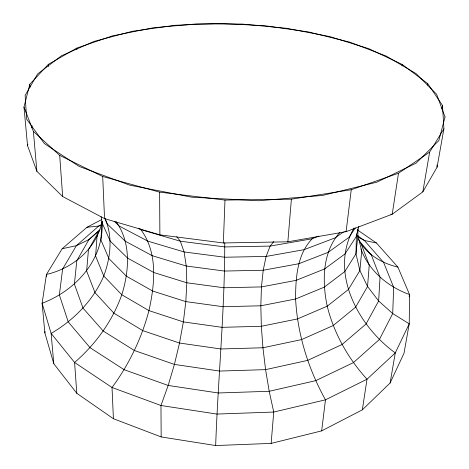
<?xml version="1.0" encoding="UTF-8"?>
<svg xmlns="http://www.w3.org/2000/svg" width="469" height="469" viewBox="0 0 469 469"><rect width="100%" height="100%" fill="white"/><g stroke="black" fill="none" stroke-linecap="round" stroke-linejoin="round"><path stroke-width="0.7" d="M101.814 219.51L86.97 227.272L62.166 248.728L46.449 274.441L42.116 303.267L44.86 332.908L53.794 363.715L76.805 393.309L113.41 418.723L161.166 436.938L215.664 445.55L271.141 443.398L321.658 430.882L362.332 409.842L390.126 382.98L404.002 353.245L409.232 323.821L392.711 313.568L378.641 300.975L367.549 286.489L359.881 270.584L355.983 253.817L357.876 235.42L357.923 229.007M215.664 445.55C218.073 377.955 224.786 310.49 224.751 242.819M223.355 242.965L224.979 200.081L159.618 192.138L102.688 176.496L59.692 155.368L33.387 131.396L23.972 107.049L29.811 84.268L48.36 64.359L76.822 48.09L112.572 35.849L153.31 27.771L197.068 23.86L242.121 24.066L286.864 28.328L329.689 36.57L368.833 48.694L402.291 64.505L427.716 83.629L442.49 105.419L443.909 128.782L437.079 167.193L422.833 191.862L392.225 214.222L346.099 231.68L287.855 241.805L223.355 242.965L159.888 234.852L104.552 218.618L62.653 196.534L36.899 171.355L27.542 145.654L23.972 107.049M102.265 221.632L102.178 223.051C103.491 260.242 75.357 290.704 42.116 303.267L51.133 333.424L53.794 363.715M271.141 443.398L273.738 412.046L269.212 391.281L265.583 369.636L262.939 347.764L261.339 326.283L260.828 305.794L261.45 286.911L263.215 270.244L266.116 256.432L270.132 246.096L273.808 241.564M287.855 241.805L291.39 199.178L351.246 189.711L398.486 173.243L429.639 152.108L443.909 128.782M356.411 233.967L355.983 253.817L344.774 271.563L324.302 287.128L295.605 298.982L260.828 305.794L223.039 306.72L185.818 301.608L152.665 291.038L126.425 276.188L108.925 258.601L100.888 239.905L102.09 221.573C96.374 248.846 72.888 268.356 46.449 274.441L46.642 276.61M321.658 430.882L325.468 399.828C308.321 368.921 297.475 334.362 295.605 298.982C295.581 277.636 297.141 252.609 313.814 237.244M351.246 189.711L346.099 231.68L344.709 231.44M44.86 332.908L45.059 331.466M402.08 65.947L402.291 64.505M362.332 409.842L367.01 379.222L395.273 352.917L409.232 323.821L409.543 294.544L397.888 267.119L376.437 242.983L357.484 229.98M398.486 173.243L392.225 214.222L390.788 214.198M427.488 85.059L427.716 83.629M390.126 382.98L395.273 352.917C358.087 326.014 328.628 272.008 354.072 227.963M422.833 191.862L429.639 152.108M409.167 296.701L409.543 294.544C388.619 287.04 370.164 271.909 361.71 250.997L360.954 248.98M441.874 108.978L442.49 105.419M27.542 145.654L27.864 144.235M31.605 127.885L32.091 125.756M358.791 226.433L356.112 236.81L344.961 253.94L324.589 268.96L296.045 280.374L261.45 286.911L223.848 287.761L186.809 282.778L153.809 272.524L127.668 258.143L110.215 241.13L102.178 223.051L101.093 216.713M97.74 235.303L97.024 236.575L95.606 256.074L103.766 275.989L121.788 294.755L148.943 310.613L183.356 321.898L222.042 327.327L261.339 326.283L297.469 318.932L327.221 306.198L348.379 289.525L359.881 270.584L361.71 250.997L357.876 235.42M355.32 227.881L349.059 237.314L328.194 252.322L298.847 263.73L263.215 270.244L224.446 271.053L186.252 266.011L152.249 255.693L125.364 241.259L107.465 224.223L104.833 218.413M339.738 232.589C322.156 252.369 322.08 281.605 327.221 306.198C333.998 333.471 348.15 358.48 367.01 379.222L325.468 399.828L273.738 412.046L216.86 414.068L160.967 405.497L112.027 387.505L74.589 362.484L51.133 333.424C73.914 320.057 93.237 300.436 103.766 275.989C110.532 257.739 113.129 236.528 104.898 218.343M99.838 229.898L88.952 239.559L76.377 245.686L62.166 248.728M343.425 231.997L335.118 237.871L304.029 249.684L266.116 256.432L224.803 257.235L184.094 251.941L147.923 241.177L119.437 226.175L114.213 221.274M101.222 224.733L98.666 226.087L76.377 245.686L62.617 269.018L59.37 294.966L68.24 321.904L90.007 347.652L124.086 369.678L168.178 385.459L218.267 392.981L269.212 391.281L315.719 380.664L353.392 362.637L379.415 339.439L392.711 313.568L393.661 287.298L383.63 262.493L364.448 240.503L357.859 235.942M101.269 224.985L98.666 226.087L86.97 227.272M318.955 236.1L311.533 238.879L270.132 246.096L224.886 246.929L180.319 241.207L140.835 229.617L138.261 228.274M224.979 200.081L291.39 199.178M376.437 242.983L364.448 240.503L358.328 237.238M397.888 267.119C381.901 263.279 365.926 254.262 358.416 239.09M139.75 228.731L140.835 229.617C158.082 252.826 154.876 284.021 148.943 310.613C141.679 338.319 129.01 364.454 112.027 387.505L113.41 418.723M359.184 240.902L371.319 254.96L380.042 277.396L378.641 300.975L366.031 324.032L342.012 344.551L307.676 360.385L265.583 369.636L219.621 371.067L174.409 364.425L134.439 350.525L103.268 331.055L83.031 308.174L74.395 284.079L76.81 260.711L88.952 239.559L99.34 230.496L88.453 249.778L86.636 270.971L95.014 292.697L113.973 313.233L142.805 330.639L179.516 343.038L220.893 348.977L262.939 347.764L301.538 339.603L333.201 325.539L355.566 307.213L367.549 286.489L369.232 265.155L361.493 244.748M176.737 236.681L180.319 241.207L184.094 251.941L186.252 266.011L186.809 282.778L185.818 301.608L183.356 321.898L179.516 343.038L174.409 364.425L168.178 385.459L160.967 405.497L161.166 436.938M115.99 221.585C131.285 242.567 129.215 271.117 121.788 294.755C112.449 321.089 95.641 344.252 74.589 362.484L76.805 393.309M29.811 84.268L30.069 87.187M33.387 131.396L36.899 171.355M48.36 64.359L48.518 66.51M59.692 155.368L62.653 196.534M76.822 48.09L76.904 49.538M102.688 176.496L104.552 218.618M436.985 165.012L437.079 167.193M159.618 192.138L159.888 234.852M445.028 116.992L438.843 140.577L416.179 163.101L376.724 182.218L322.572 195.444L258.548 200.75L191.68 197.173L129.696 185.155L79.208 166.454L44.385 143.573L26.639 119.132L25.133 95.365L37.672 73.891L61.521 55.735L93.935 41.454L132.446 31.288L174.925 25.297L219.533 23.45L264.627 25.695L308.62 31.956L349.839 42.157L386.415 56.157L416.167 73.686L436.61 94.246L445.028 116.992"/></g></svg>
